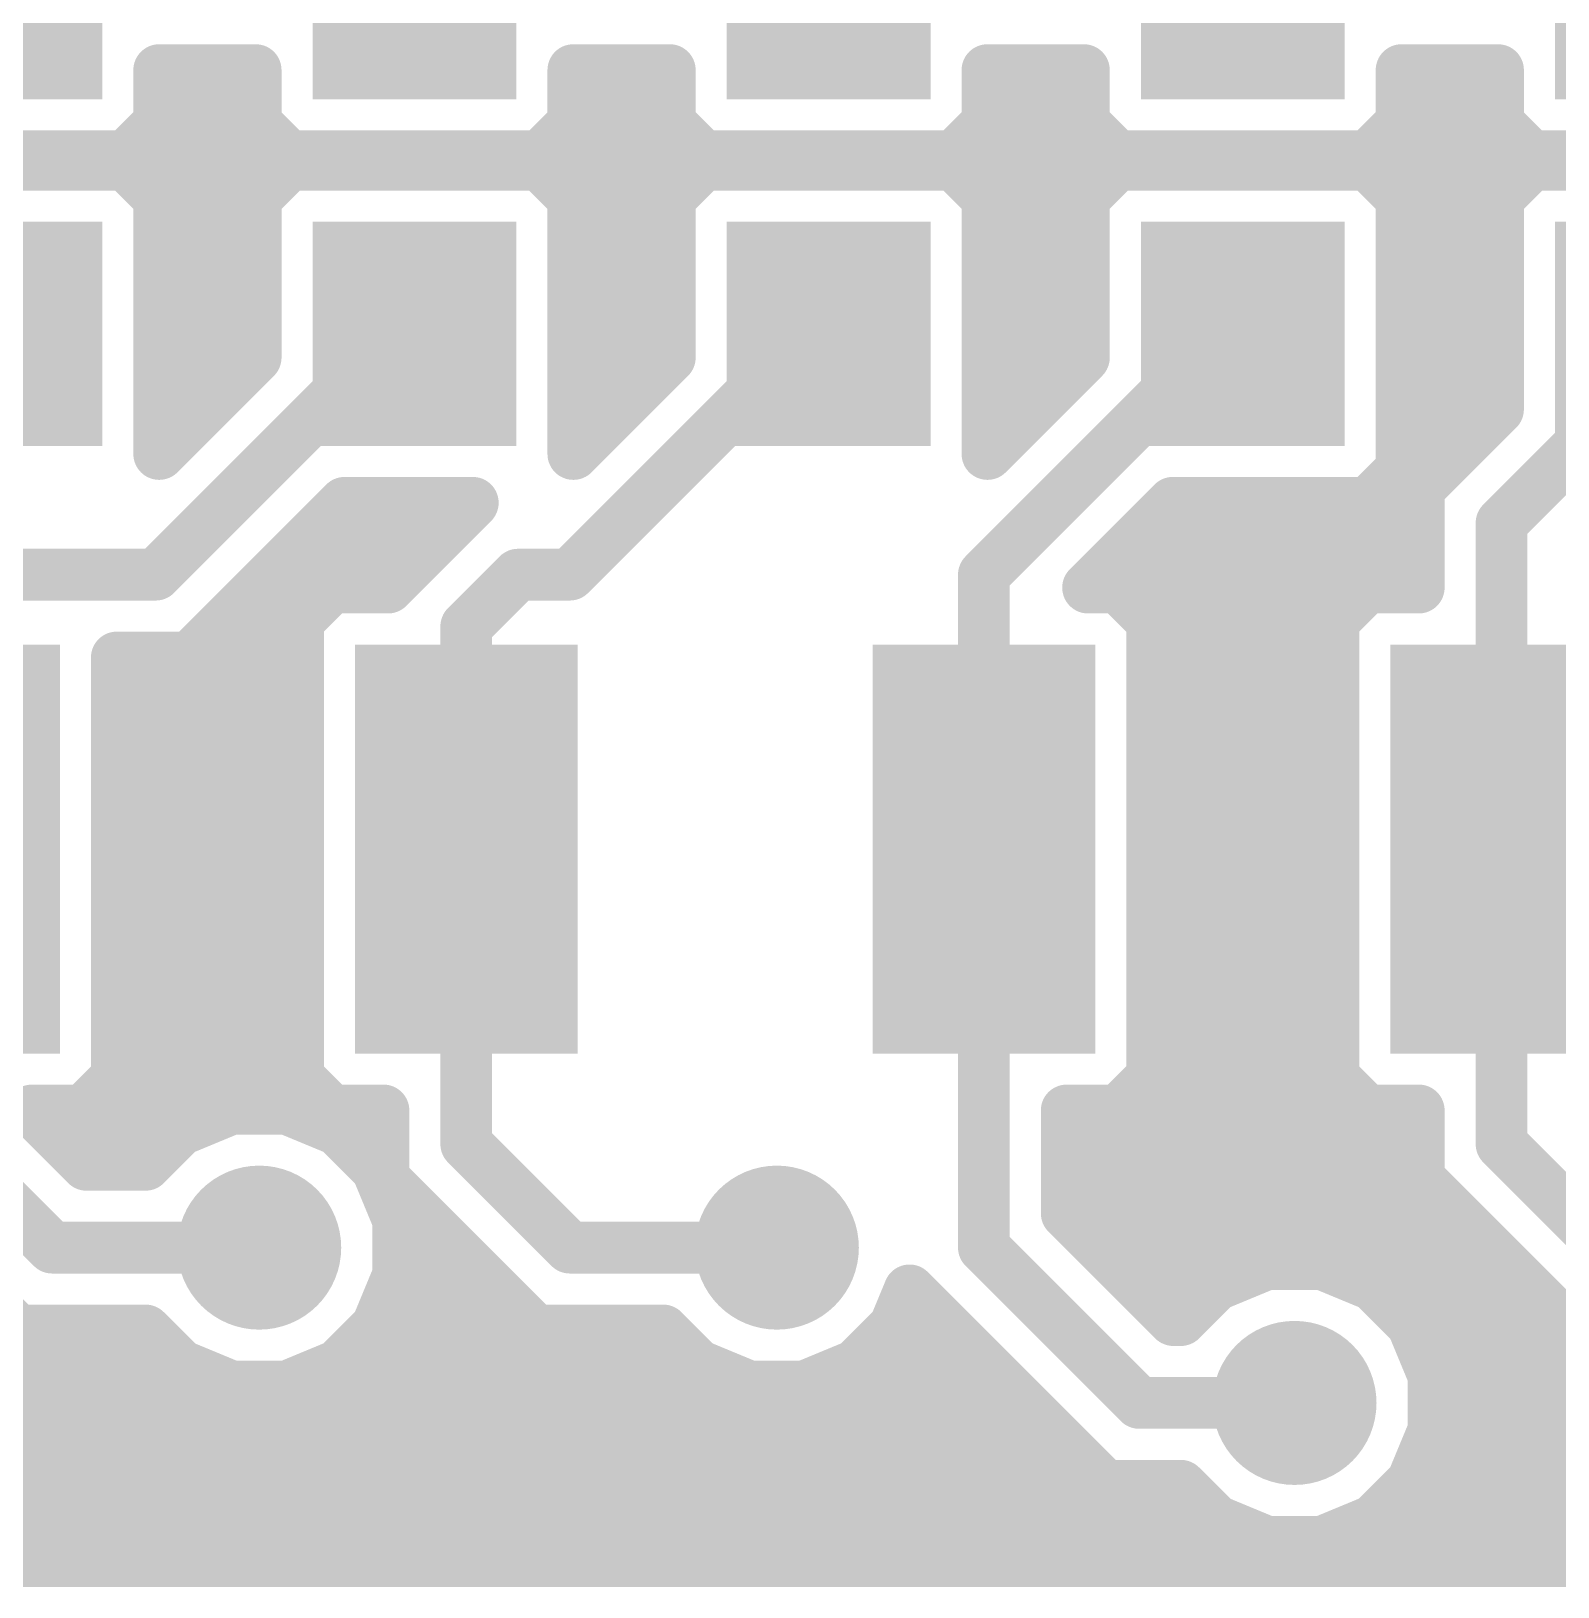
# Model space of a CAD drawing. Extents: x 0 to 38, y 0 to 44.4.
# Drawn here: x 18.18 to 25.68, y 7.73 to 15.37 of the extents above; entities that cross this region are included whole.
import ezdxf

# ---------------------------------------------------------------- set-up
doc = ezdxf.new("R2010")
doc.units = 0
doc.layers.add('1', color=22, linetype='CONTINUOUS')
doc.layers.add('18', color=82, linetype='CONTINUOUS')

# ---------------------------------------------------------------- blocks, each defined once
blk = doc.blocks.new('RECT')
blk.add_solid([(-0.5, -0.5), (0.5, -0.5), (-0.5, 0.5), (0.5, 0.5)])
blk = doc.blocks.new('ROUNDV')
at = {"const_width": 0.5}
blk.add_lwpolyline([(0, -0.25, 1), (0, 0.25, 1), (0, -0.25)], format="xyb", dxfattribs=at)

msp = doc.modelspace()

# ---------------------------------------------------------------- linework, layer by layer
at = {"layer": '1', "const_width": 0.254}
for points in [[(18.8134, 14.9163), (18.8134, 15.1756)], [(18.8134, 15.1756), (19.2866, 15.1756)], [(19.2866, 15.1756), (19.2866, 14.9163)], [(20.8454, 14.9163), (20.8454, 15.1756)], [(20.8454, 15.1756), (21.3186, 15.1756)], [(21.3186, 15.1756), (21.3186, 14.9163)], [(22.8774, 14.9163), (22.8774, 15.1756)], [(22.8774, 15.1756), (23.3506, 15.1756)], [(23.3506, 15.1756), (23.3506, 14.9163)], [(24.9094, 14.9163), (24.9094, 15.1756)], [(24.9094, 15.1756), (25.3826, 15.1756)], [(25.3826, 15.1756), (25.3826, 14.9163)], [(18.6497, 14.7526), (18.8134, 14.9163)], [(18.8134, 14.986), (19.2866, 14.986)], [(19.2866, 14.9163), (19.4503, 14.7526)], [(20.6817, 14.7526), (20.8454, 14.9163)], [(20.8454, 14.986), (21.3186, 14.986)], [(21.3186, 14.9163), (21.4823, 14.7526)], [(22.7137, 14.7526), (22.8774, 14.9163)], [(22.8774, 14.986), (23.3506, 14.986)], [(23.3506, 14.9163), (23.5143, 14.7526)], [(24.7457, 14.7526), (24.9094, 14.9163)], [(24.9094, 14.986), (25.3826, 14.986)], [(25.3826, 14.9163), (25.5463, 14.7526)], [(14.6977, 14.732), (33.6296, 14.732)], [(17.4183, 14.7526), (18.6497, 14.7526)], [(18.6497, 14.7114), (17.4183, 14.7114)], [(18.8134, 14.5477), (18.6497, 14.7114)], [(19.4503, 14.7114), (19.2866, 14.5477)], [(19.4503, 14.7526), (20.6817, 14.7526)], [(20.6817, 14.7114), (19.4503, 14.7114)], [(20.8454, 14.5477), (20.6817, 14.7114)], [(21.4823, 14.7114), (21.3186, 14.5477)], [(21.4823, 14.7526), (22.7137, 14.7526)], [(22.7137, 14.7114), (21.4823, 14.7114)], [(22.8774, 14.5477), (22.7137, 14.7114)], [(23.5143, 14.7114), (23.3506, 14.5477)], [(23.5143, 14.7526), (24.7457, 14.7526)], [(24.7457, 14.7114), (23.5143, 14.7114)], [(24.9094, 14.5477), (24.7457, 14.7114)], [(25.5463, 14.7114), (25.3826, 14.5477)], [(25.5463, 14.7526), (26.7777, 14.7526)], [(26.7777, 14.7114), (25.5463, 14.7114)], [(18.8134, 13.2921), (18.8134, 14.5477)], [(19.2866, 14.5477), (19.2866, 13.7653)], [(20.8454, 13.2921), (20.8454, 14.5477)], [(21.3186, 14.5477), (21.3186, 13.7653)], [(22.8774, 13.2921), (22.8774, 14.5477)], [(23.3506, 14.5477), (23.3506, 13.7653)], [(24.9094, 13.2163), (24.9094, 14.5477)], [(25.3826, 14.5477), (25.3826, 13.5113)], [(18.8134, 14.478), (19.2866, 14.478)], [(20.8454, 14.478), (21.3186, 14.478)], [(22.8774, 14.478), (23.3506, 14.478)], [(24.9094, 14.478), (25.3826, 14.478)], [(18.8134, 14.224), (19.2866, 14.224)], [(20.8454, 14.224), (21.3186, 14.224)], [(22.8774, 14.224), (23.3506, 14.224)], [(24.9094, 14.224), (25.3826, 14.224)], [(18.8134, 13.97), (19.2866, 13.97)], [(20.8454, 13.97), (21.3186, 13.97)], [(22.8774, 13.97), (23.3506, 13.97)], [(24.9094, 13.97), (25.3826, 13.97)], [(20.066, 13.882), (20.066, 13.6398)], [(22.01, 13.882), (20.828, 12.7)], [(22.098, 13.882), (22.01, 13.882)], [(24.042, 13.882), (22.86, 12.7)], [(24.13, 13.882), (24.042, 13.882)], [(19.2866, 13.7653), (18.8134, 13.2921)], [(18.8134, 13.716), (19.2373, 13.716)], [(21.3186, 13.7653), (20.8454, 13.2921)], [(20.8454, 13.716), (21.2693, 13.716)], [(23.3506, 13.7653), (22.8774, 13.2921)], [(22.8774, 13.716), (23.3013, 13.716)], [(24.9094, 13.716), (25.3826, 13.716)], [(26.162, 13.716), (25.4, 12.954)], [(19.7358, 13.6398), (18.796, 12.7)], [(20.066, 13.6398), (19.7358, 13.6398)], [(18.8134, 13.462), (18.9833, 13.462)], [(20.8454, 13.462), (21.0153, 13.462)], [(22.8774, 13.462), (23.0473, 13.462)], [(24.9094, 13.462), (25.3333, 13.462)], [(25.3826, 13.5113), (25.2317, 13.3604)], [(25.2317, 13.3604), (24.9936, 13.1223)], [(24.7457, 13.0526), (24.9094, 13.2163)], [(24.9011, 13.208), (25.0793, 13.208)], [(24.9936, 13.1223), (24.9936, 12.6365)], [(19.2024, 12.5317), (19.7233, 13.0526)], [(19.7233, 13.0526), (20.3519, 13.0526)], [(20.3519, 13.0526), (20.1517, 12.8524)], [(23.3712, 12.6365), (23.7873, 13.0526)], [(23.7873, 13.0526), (24.7457, 13.0526)], [(19.6247, 12.954), (20.2533, 12.954)], [(23.6887, 12.954), (24.9936, 12.954)], [(25.4, 12.954), (25.4, 11.3538)], [(20.1517, 12.8524), (19.9358, 12.6365)], [(18.796, 12.7), (18.034, 12.7)], [(19.3707, 12.7), (19.9993, 12.7)], [(20.574, 12.7), (20.32, 12.446)], [(20.828, 12.7), (20.574, 12.7)], [(22.86, 12.7), (22.86, 11.3538)], [(23.4347, 12.7), (24.9936, 12.7)], [(19.6582, 12.6365), (19.4945, 12.4728)], [(19.9358, 12.6365), (19.6582, 12.6365)], [(23.5218, 12.6365), (23.3712, 12.6365)], [(23.6855, 12.4728), (23.5218, 12.6365)], [(24.7382, 12.6365), (24.5745, 12.4728)], [(24.9936, 12.6365), (24.7382, 12.6365)], [(18.9643, 12.2936), (19.2024, 12.5317)], [(19.4945, 12.4728), (19.4945, 10.2348)], [(23.6855, 10.2348), (23.6855, 12.4728)], [(24.5745, 12.4728), (24.5745, 10.2348)], [(19.1167, 12.446), (19.4945, 12.446)], [(20.32, 12.446), (20.32, 11.3538)], [(23.6855, 12.446), (24.5745, 12.446)], [(18.6055, 10.2348), (18.6055, 12.2936)], [(18.6055, 12.2936), (18.9643, 12.2936)], [(18.6055, 12.192), (19.4945, 12.192)], [(23.6855, 12.192), (24.5745, 12.192)], [(18.6055, 11.938), (19.4945, 11.938)], [(23.6855, 11.938), (24.5745, 11.938)], [(18.6055, 11.684), (19.4945, 11.684)], [(23.6855, 11.684), (24.5745, 11.684)], [(18.6055, 11.43), (19.4945, 11.43)], [(20.32, 11.43), (20.32, 11.3538)], [(23.6855, 11.43), (24.5745, 11.43)], [(20.32, 9.906), (20.32, 11.3538)], [(22.86, 9.398), (22.86, 11.3538)], [(25.4, 9.906), (25.4, 11.3538)], [(18.6055, 11.176), (19.4945, 11.176)], [(23.6855, 11.176), (24.5745, 11.176)], [(18.6055, 10.922), (19.4945, 10.922)], [(23.6855, 10.922), (24.5745, 10.922)], [(18.6055, 10.668), (19.4945, 10.668)], [(23.6855, 10.668), (24.5745, 10.668)], [(18.6055, 10.414), (19.4945, 10.414)], [(23.6855, 10.414), (24.5745, 10.414)], [(18.4418, 10.0711), (18.6055, 10.2348)], [(19.4945, 10.2348), (19.6582, 10.0711)], [(23.5218, 10.0711), (23.6855, 10.2348)], [(24.5745, 10.2348), (24.7382, 10.0711)], [(18.5307, 10.16), (19.5693, 10.16)], [(23.6107, 10.16), (24.6493, 10.16)], [(18.4563, 9.8044), (18.1896, 10.0711)], [(18.1896, 10.0711), (18.4418, 10.0711)], [(19.1684, 10.0798), (18.9178, 9.976)], [(19.4396, 10.0798), (19.1684, 10.0798)], [(19.6902, 9.976), (19.4396, 10.0798)], [(19.6582, 10.0711), (19.9136, 10.0711)], [(19.9136, 10.0711), (19.9136, 9.7377)], [(23.2664, 9.5663), (23.2664, 10.0711)], [(23.2664, 10.0711), (23.5218, 10.0711)], [(24.7382, 10.0711), (24.9936, 10.0711)], [(24.9936, 10.0711), (24.9936, 9.7377)], [(18.9178, 9.976), (18.7462, 9.8044)], [(19.882, 9.7842), (19.6902, 9.976)], [(18.288, 9.398), (17.78, 9.906)], [(18.3547, 9.906), (18.8478, 9.906)], [(19.7602, 9.906), (19.9136, 9.906)], [(20.828, 9.398), (20.32, 9.906)], [(23.2664, 9.906), (24.9936, 9.906)], [(25.908, 9.398), (25.4, 9.906)], [(18.7462, 9.8044), (18.4563, 9.8044)], [(19.9858, 9.5336), (19.882, 9.7842)], [(19.9136, 9.7377), (20.1517, 9.4996)], [(24.9936, 9.7377), (25.2317, 9.4996)], [(19.9368, 9.652), (19.9993, 9.652)], [(23.2664, 9.652), (25.0793, 9.652)], [(17.6117, 9.4996), (18.1197, 8.9916)], [(19.9858, 9.2624), (19.9858, 9.5336)], [(20.1517, 9.4996), (20.6597, 8.9916)], [(23.7903, 9.0424), (23.2664, 9.5663)], [(25.2317, 9.4996), (25.7397, 8.9916)], [(19.304, 9.398), (18.288, 9.398)], [(19.9858, 9.398), (20.2533, 9.398)], [(21.844, 9.398), (20.828, 9.398)], [(23.622, 8.636), (22.86, 9.398)], [(23.4347, 9.398), (25.3333, 9.398)], [(19.882, 9.0118), (19.9858, 9.2624)], [(24.2484, 9.3178), (23.9978, 9.214)], [(24.5196, 9.3178), (24.2484, 9.3178)], [(24.7702, 9.214), (24.5196, 9.3178)], [(22.422, 9.0118), (22.4951, 9.1882)], [(22.4951, 9.1882), (22.6917, 8.9916)], [(23.9978, 9.214), (23.8262, 9.0424)], [(24.962, 9.0222), (24.7702, 9.214)], [(19.9368, 9.144), (20.5073, 9.144)], [(22.4768, 9.144), (22.5393, 9.144)], [(23.6887, 9.144), (23.9278, 9.144)], [(24.8402, 9.144), (25.5873, 9.144)], [(23.8262, 9.0424), (23.7903, 9.0424)], [(18.1197, 8.9916), (18.7462, 8.9916)], [(18.7462, 8.9916), (18.9178, 8.82)], [(19.6902, 8.82), (19.882, 9.0118)], [(20.6597, 8.9916), (21.2862, 8.9916)], [(21.2862, 8.9916), (21.4578, 8.82)], [(22.2302, 8.82), (22.422, 9.0118)], [(22.6917, 8.9916), (23.4537, 8.2296)], [(25.0658, 8.7716), (24.962, 9.0222)], [(25.7397, 8.9916), (26.3662, 8.9916)], [(17.2202, 8.89), (18.8478, 8.89)], [(19.7602, 8.89), (21.3878, 8.89)], [(22.3002, 8.89), (22.7933, 8.89)], [(25.0168, 8.89), (26.4678, 8.89)], [(18.9178, 8.82), (19.1684, 8.7162)], [(19.4396, 8.7162), (19.6902, 8.82)], [(21.4578, 8.82), (21.7084, 8.7162)], [(21.9796, 8.7162), (22.2302, 8.82)], [(25.0658, 8.5004), (25.0658, 8.7716)], [(19.1684, 8.7162), (19.4396, 8.7162)], [(21.7084, 8.7162), (21.9796, 8.7162)], [(8.1947, 8.636), (23.0473, 8.636)], [(24.384, 8.636), (23.622, 8.636)], [(25.0658, 8.636), (32.4453, 8.636)], [(24.962, 8.2498), (25.0658, 8.5004)], [(8.3282, 8.382), (23.3013, 8.382)], [(25.0168, 8.382), (32.1913, 8.382)], [(23.4537, 8.2296), (23.8262, 8.2296)], [(23.8262, 8.2296), (23.9978, 8.058)], [(24.7702, 8.058), (24.962, 8.2498)], [(10.4231, 8.128), (23.9278, 8.128)], [(24.8402, 8.128), (31.9373, 8.128)], [(23.9978, 8.058), (24.2484, 7.9542)], [(24.5196, 7.9542), (24.7702, 8.058)], [(24.2484, 7.9542), (24.5196, 7.9542)], [(10.4314, 7.874), (31.6833, 7.874)], [(31.6697, 7.8604), (10.4314, 7.8604)]]:
    msp.add_lwpolyline(points, dxfattribs=at)
at = {"layer": '1', "const_width": 0.127}
for points in [[(18.8769, 15.1756, 1), (18.7499, 15.1756)], [(18.8134, 15.2391, 1), (18.8134, 15.1121)], [(19.3501, 15.1756, 1), (19.2231, 15.1756)], [(19.2866, 15.1121, 1), (19.2866, 15.2391)], [(20.9089, 15.1756, 1), (20.7819, 15.1756)], [(20.8454, 15.2391, 1), (20.8454, 15.1121)], [(21.3821, 15.1756, 1), (21.2551, 15.1756)], [(21.3186, 15.1121, 1), (21.3186, 15.2391)], [(22.9409, 15.1756, 1), (22.8139, 15.1756)], [(22.8774, 15.2391, 1), (22.8774, 15.1121)], [(23.4141, 15.1756, 1), (23.2871, 15.1756)], [(23.3506, 15.1121, 1), (23.3506, 15.2391)], [(24.9729, 15.1756, 1), (24.8459, 15.1756)], [(24.9094, 15.2391, 1), (24.9094, 15.1121)], [(25.4461, 15.1756, 1), (25.3191, 15.1756)], [(25.3826, 15.1121, 1), (25.3826, 15.2391)], [(18.8134, 15.0495, 1), (18.8134, 14.9225)], [(18.8583, 14.8714, 1), (18.7685, 14.9612)], [(19.3315, 14.9612, 1), (19.2417, 14.8714)], [(19.2866, 14.9225, 1), (19.2866, 15.0495)], [(20.8454, 15.0495, 1), (20.8454, 14.9225)], [(20.8903, 14.8714, 1), (20.8005, 14.9612)], [(21.3635, 14.9612, 1), (21.2737, 14.8714)], [(21.3186, 14.9225, 1), (21.3186, 15.0495)], [(22.8774, 15.0495, 1), (22.8774, 14.9225)], [(22.9223, 14.8714, 1), (22.8325, 14.9612)], [(23.3955, 14.9612, 1), (23.3057, 14.8714)], [(23.3506, 14.9225, 1), (23.3506, 15.0495)], [(24.9094, 15.0495, 1), (24.9094, 14.9225)], [(24.9543, 14.8714, 1), (24.8645, 14.9612)], [(25.4275, 14.9612, 1), (25.3377, 14.8714)], [(25.3826, 14.9225, 1), (25.3826, 15.0495)], [(18.7499, 14.9163, 1), (18.8769, 14.9163)], [(19.2231, 14.9163, 1), (19.3501, 14.9163)], [(20.7819, 14.9163, 1), (20.9089, 14.9163)], [(21.2551, 14.9163, 1), (21.3821, 14.9163)], [(22.8139, 14.9163, 1), (22.9409, 14.9163)], [(23.2871, 14.9163, 1), (23.4141, 14.9163)], [(24.8459, 14.9163, 1), (24.9729, 14.9163)], [(25.3191, 14.9163, 1), (25.4461, 14.9163)], [(18.6048, 14.7975, 1), (18.6946, 14.7077)], [(18.6946, 14.7563, 1), (18.6048, 14.6665)], [(18.6497, 14.6891, 1), (18.6497, 14.8161)], [(18.6497, 14.6479, 1), (18.6497, 14.7749)], [(19.4503, 14.8161, 1), (19.4503, 14.6891)], [(19.4503, 14.7749, 1), (19.4503, 14.6479)], [(19.4054, 14.7077, 1), (19.4952, 14.7975)], [(19.4952, 14.6665, 1), (19.4054, 14.7563)], [(20.6368, 14.7975, 1), (20.7266, 14.7077)], [(20.7266, 14.7563, 1), (20.6368, 14.6665)], [(20.6817, 14.6891, 1), (20.6817, 14.8161)], [(20.6817, 14.6479, 1), (20.6817, 14.7749)], [(21.4823, 14.8161, 1), (21.4823, 14.6891)], [(21.4823, 14.7749, 1), (21.4823, 14.6479)], [(21.4374, 14.7077, 1), (21.5272, 14.7975)], [(21.5272, 14.6665, 1), (21.4374, 14.7563)], [(22.6688, 14.7975, 1), (22.7586, 14.7077)], [(22.7586, 14.7563, 1), (22.6688, 14.6665)], [(22.7137, 14.6891, 1), (22.7137, 14.8161)], [(22.7137, 14.6479, 1), (22.7137, 14.7749)], [(23.5143, 14.8161, 1), (23.5143, 14.6891)], [(23.5143, 14.7749, 1), (23.5143, 14.6479)], [(23.4694, 14.7077, 1), (23.5592, 14.7975)], [(23.5592, 14.6665, 1), (23.4694, 14.7563)], [(24.7008, 14.7975, 1), (24.7906, 14.7077)], [(24.7906, 14.7563, 1), (24.7008, 14.6665)], [(24.7457, 14.6891, 1), (24.7457, 14.8161)], [(24.7457, 14.6479, 1), (24.7457, 14.7749)], [(25.5463, 14.8161, 1), (25.5463, 14.6891)], [(25.5463, 14.7749, 1), (25.5463, 14.6479)], [(25.5014, 14.7077, 1), (25.5912, 14.7975)], [(25.5912, 14.6665, 1), (25.5014, 14.7563)], [(18.8769, 14.5477, 1), (18.7499, 14.5477)], [(19.3501, 14.5477, 1), (19.2231, 14.5477)], [(20.9089, 14.5477, 1), (20.7819, 14.5477)], [(21.3821, 14.5477, 1), (21.2551, 14.5477)], [(22.9409, 14.5477, 1), (22.8139, 14.5477)], [(23.4141, 14.5477, 1), (23.2871, 14.5477)], [(24.9729, 14.5477, 1), (24.8459, 14.5477)], [(25.4461, 14.5477, 1), (25.3191, 14.5477)], [(18.8134, 14.5415, 1), (18.8134, 14.4145)], [(18.7685, 14.5028, 1), (18.8583, 14.5926)], [(19.2417, 14.5926, 1), (19.3315, 14.5028)], [(19.2866, 14.4145, 1), (19.2866, 14.5415)], [(20.8454, 14.5415, 1), (20.8454, 14.4145)], [(20.8005, 14.5028, 1), (20.8903, 14.5926)], [(21.2737, 14.5926, 1), (21.3635, 14.5028)], [(21.3186, 14.4145, 1), (21.3186, 14.5415)], [(22.8774, 14.5415, 1), (22.8774, 14.4145)], [(22.8325, 14.5028, 1), (22.9223, 14.5926)], [(23.3057, 14.5926, 1), (23.3955, 14.5028)], [(23.3506, 14.4145, 1), (23.3506, 14.5415)], [(24.9094, 14.5415, 1), (24.9094, 14.4145)], [(24.8645, 14.5028, 1), (24.9543, 14.5926)], [(25.3377, 14.5926, 1), (25.4275, 14.5028)], [(25.3826, 14.4145, 1), (25.3826, 14.5415)], [(18.8134, 14.2875, 1), (18.8134, 14.1605)], [(19.2866, 14.1605, 1), (19.2866, 14.2875)], [(20.8454, 14.2875, 1), (20.8454, 14.1605)], [(21.3186, 14.1605, 1), (21.3186, 14.2875)], [(22.8774, 14.2875, 1), (22.8774, 14.1605)], [(23.3506, 14.1605, 1), (23.3506, 14.2875)], [(24.9094, 14.2875, 1), (24.9094, 14.1605)], [(25.3826, 14.1605, 1), (25.3826, 14.2875)], [(18.8134, 14.0335, 1), (18.8134, 13.9065)], [(19.2866, 13.9065, 1), (19.2866, 14.0335)], [(20.8454, 14.0335, 1), (20.8454, 13.9065)], [(21.3186, 13.9065, 1), (21.3186, 14.0335)], [(22.8774, 14.0335, 1), (22.8774, 13.9065)], [(23.3506, 13.9065, 1), (23.3506, 14.0335)], [(24.9094, 14.0335, 1), (24.9094, 13.9065)], [(25.3826, 13.9065, 1), (25.3826, 14.0335)], [(20.1295, 13.882, 1), (20.0025, 13.882)], [(22.01, 13.9455, 1), (22.01, 13.8185)], [(22.0549, 13.8371, 1), (21.9651, 13.9269)], [(22.098, 13.8185, 1), (22.098, 13.9455)], [(24.042, 13.9455, 1), (24.042, 13.8185)], [(24.0869, 13.8371, 1), (23.9971, 13.9269)], [(24.13, 13.8185, 1), (24.13, 13.9455)], [(18.8134, 13.7795, 1), (18.8134, 13.6525)], [(19.2231, 13.7653, 1), (19.3501, 13.7653)], [(19.2373, 13.6525, 1), (19.2373, 13.7795)], [(19.3315, 13.7204, 1), (19.2417, 13.8102)], [(20.8454, 13.7795, 1), (20.8454, 13.6525)], [(21.2551, 13.7653, 1), (21.3821, 13.7653)], [(21.2693, 13.6525, 1), (21.2693, 13.7795)], [(21.3635, 13.7204, 1), (21.2737, 13.8102)], [(22.8774, 13.7795, 1), (22.8774, 13.6525)], [(23.2871, 13.7653, 1), (23.4141, 13.7653)], [(23.3013, 13.6525, 1), (23.3013, 13.7795)], [(23.3955, 13.7204, 1), (23.3057, 13.8102)], [(24.9094, 13.7795, 1), (24.9094, 13.6525)], [(25.3826, 13.6525, 1), (25.3826, 13.7795)], [(19.7358, 13.7033, 1), (19.7358, 13.5763)], [(19.7807, 13.5949, 1), (19.6909, 13.6847)], [(20.066, 13.5763, 1), (20.066, 13.7033)], [(20.0025, 13.6398, 1), (20.1295, 13.6398)], [(18.8134, 13.5255, 1), (18.8134, 13.3985)], [(18.9833, 13.3985, 1), (18.9833, 13.5255)], [(20.8454, 13.5255, 1), (20.8454, 13.3985)], [(21.0153, 13.3985, 1), (21.0153, 13.5255)], [(22.8774, 13.5255, 1), (22.8774, 13.3985)], [(23.0473, 13.3985, 1), (23.0473, 13.5255)], [(24.9094, 13.5255, 1), (24.9094, 13.3985)], [(25.3333, 13.3985, 1), (25.3333, 13.5255)], [(25.4275, 13.4664, 1), (25.3377, 13.5562)], [(25.3191, 13.5113, 1), (25.4461, 13.5113)], [(25.1868, 13.4053, 1), (25.2766, 13.3155)], [(25.2766, 13.3155, 1), (25.1868, 13.4053)], [(18.7685, 13.337, 1), (18.8583, 13.2472)], [(20.8005, 13.337, 1), (20.8903, 13.2472)], [(22.8325, 13.337, 1), (22.9223, 13.2472)], [(18.7499, 13.2921, 1), (18.8769, 13.2921)], [(20.7819, 13.2921, 1), (20.9089, 13.2921)], [(22.8139, 13.2921, 1), (22.9409, 13.2921)], [(24.9011, 13.2715, 1), (24.9011, 13.1445)], [(24.9543, 13.1714, 1), (24.8645, 13.2612)], [(25.0793, 13.1445, 1), (25.0793, 13.2715)], [(24.8459, 13.2163, 1), (24.9729, 13.2163)], [(25.0571, 13.1223, 1), (24.9301, 13.1223)], [(24.9487, 13.1672, 1), (25.0385, 13.0774)], [(19.7233, 13.1161, 1), (19.7233, 12.9891)], [(19.7682, 13.0077, 1), (19.6784, 13.0975)], [(20.3968, 13.0077, 1), (20.307, 13.0975)], [(20.3519, 12.9891, 1), (20.3519, 13.1161)], [(23.7873, 13.1161, 1), (23.7873, 12.9891)], [(23.8322, 13.0077, 1), (23.7424, 13.0975)], [(24.7008, 13.0975, 1), (24.7906, 13.0077)], [(24.7457, 12.9891, 1), (24.7457, 13.1161)], [(19.6247, 13.0175, 1), (19.6247, 12.8905)], [(20.2533, 12.8905, 1), (20.2533, 13.0175)], [(23.6887, 13.0175, 1), (23.6887, 12.8905)], [(24.9936, 12.8905, 1), (24.9936, 13.0175)], [(25.4635, 12.954, 1), (25.3365, 12.954)], [(25.3551, 12.9989, 1), (25.4449, 12.9091)], [(20.1966, 12.8075, 1), (20.1068, 12.8973)], [(20.1068, 12.8973, 1), (20.1966, 12.8075)], [(18.796, 12.6365, 1), (18.796, 12.7635)], [(19.3707, 12.7635, 1), (19.3707, 12.6365)], [(19.9993, 12.6365, 1), (19.9993, 12.7635)], [(20.574, 12.7635, 1), (20.574, 12.6365)], [(20.6189, 12.6551, 1), (20.5291, 12.7449)], [(20.828, 12.6365, 1), (20.828, 12.7635)], [(22.9235, 12.7, 1), (22.7965, 12.7)], [(23.4347, 12.7635, 1), (23.4347, 12.6365)], [(24.9936, 12.6365, 1), (24.9936, 12.7635)], [(18.7511, 12.7449, 1), (18.8409, 12.6551)], [(19.6582, 12.7, 1), (19.6582, 12.573)], [(19.7031, 12.5916, 1), (19.6133, 12.6814)], [(19.9358, 12.573, 1), (19.9358, 12.7)], [(20.7831, 12.7449, 1), (20.8729, 12.6551)], [(22.8151, 12.7449, 1), (22.9049, 12.6551)], [(23.3712, 12.7, 1), (23.3712, 12.573)], [(23.5667, 12.6814, 1), (23.4769, 12.5916)], [(23.5218, 12.573, 1), (23.5218, 12.7)], [(24.7382, 12.7, 1), (24.7382, 12.573)], [(24.7831, 12.5916, 1), (24.6933, 12.6814)], [(24.9936, 12.573, 1), (24.9936, 12.7)], [(19.8909, 12.6814, 1), (19.9807, 12.5916)], [(23.3263, 12.6814, 1), (23.4161, 12.5916)], [(24.9301, 12.6365, 1), (25.0571, 12.6365)], [(19.1575, 12.5766, 1), (19.2473, 12.4868)], [(19.2473, 12.4868, 1), (19.1575, 12.5766)], [(19.558, 12.4728, 1), (19.431, 12.4728)], [(23.749, 12.4728, 1), (23.622, 12.4728)], [(24.638, 12.4728, 1), (24.511, 12.4728)], [(19.1167, 12.5095, 1), (19.1167, 12.3825)], [(19.4496, 12.5177, 1), (19.5394, 12.4279)], [(19.4945, 12.3825, 1), (19.4945, 12.5095)], [(20.3835, 12.446, 1), (20.2565, 12.446)], [(20.2751, 12.4909, 1), (20.3649, 12.4011)], [(23.6855, 12.5095, 1), (23.6855, 12.3825)], [(23.6406, 12.4279, 1), (23.7304, 12.5177)], [(24.5296, 12.5177, 1), (24.6194, 12.4279)], [(24.5745, 12.3825, 1), (24.5745, 12.5095)], [(18.669, 12.2936, 1), (18.542, 12.2936)], [(18.6055, 12.3571, 1), (18.6055, 12.2301)], [(18.9194, 12.3385, 1), (19.0092, 12.2487)], [(18.9643, 12.2301, 1), (18.9643, 12.3571)], [(18.6055, 12.2555, 1), (18.6055, 12.1285)], [(19.4945, 12.1285, 1), (19.4945, 12.2555)], [(23.6855, 12.2555, 1), (23.6855, 12.1285)], [(24.5745, 12.1285, 1), (24.5745, 12.2555)], [(18.6055, 12.0015, 1), (18.6055, 11.8745)], [(19.4945, 11.8745, 1), (19.4945, 12.0015)], [(23.6855, 12.0015, 1), (23.6855, 11.8745)], [(24.5745, 11.8745, 1), (24.5745, 12.0015)], [(18.6055, 11.7475, 1), (18.6055, 11.6205)], [(19.4945, 11.6205, 1), (19.4945, 11.7475)], [(23.6855, 11.7475, 1), (23.6855, 11.6205)], [(24.5745, 11.6205, 1), (24.5745, 11.7475)], [(18.6055, 11.4935, 1), (18.6055, 11.3665)], [(19.4945, 11.3665, 1), (19.4945, 11.4935)], [(20.3835, 11.43, 1), (20.2565, 11.43)], [(23.6855, 11.4935, 1), (23.6855, 11.3665)], [(24.5745, 11.3665, 1), (24.5745, 11.4935)], [(20.3835, 11.3538, 1), (20.2565, 11.3538)], [(22.9235, 11.3538, 1), (22.7965, 11.3538)], [(25.4635, 11.3538, 1), (25.3365, 11.3538)], [(20.2565, 11.3538, 1), (20.3835, 11.3538)], [(20.2565, 11.3538, 1), (20.3835, 11.3538)], [(22.7965, 11.3538, 1), (22.9235, 11.3538)], [(25.3365, 11.3538, 1), (25.4635, 11.3538)], [(18.6055, 11.2395, 1), (18.6055, 11.1125)], [(19.4945, 11.1125, 1), (19.4945, 11.2395)], [(23.6855, 11.2395, 1), (23.6855, 11.1125)], [(24.5745, 11.1125, 1), (24.5745, 11.2395)], [(18.6055, 10.9855, 1), (18.6055, 10.8585)], [(19.4945, 10.8585, 1), (19.4945, 10.9855)], [(23.6855, 10.9855, 1), (23.6855, 10.8585)], [(24.5745, 10.8585, 1), (24.5745, 10.9855)], [(18.6055, 10.7315, 1), (18.6055, 10.6045)], [(19.4945, 10.6045, 1), (19.4945, 10.7315)], [(23.6855, 10.7315, 1), (23.6855, 10.6045)], [(24.5745, 10.6045, 1), (24.5745, 10.7315)], [(18.6055, 10.4775, 1), (18.6055, 10.3505)], [(19.4945, 10.3505, 1), (19.4945, 10.4775)], [(23.6855, 10.4775, 1), (23.6855, 10.3505)], [(24.5745, 10.3505, 1), (24.5745, 10.4775)], [(18.6504, 10.1899, 1), (18.5606, 10.2797)], [(19.5394, 10.2797, 1), (19.4496, 10.1899)], [(23.7304, 10.1899, 1), (23.6406, 10.2797)], [(24.6194, 10.2797, 1), (24.5296, 10.1899)], [(18.5307, 10.2235, 1), (18.5307, 10.0965)], [(18.542, 10.2348, 1), (18.669, 10.2348)], [(19.431, 10.2348, 1), (19.558, 10.2348)], [(19.5693, 10.0965, 1), (19.5693, 10.2235)], [(23.6107, 10.2235, 1), (23.6107, 10.0965)], [(23.622, 10.2348, 1), (23.749, 10.2348)], [(24.511, 10.2348, 1), (24.638, 10.2348)], [(24.6493, 10.0965, 1), (24.6493, 10.2235)], [(18.2345, 10.116, 1), (18.1447, 10.0262)], [(18.1896, 10.1346, 1), (18.1896, 10.0076)], [(18.3969, 10.116, 1), (18.4867, 10.0262)], [(18.4418, 10.0076, 1), (18.4418, 10.1346)], [(19.1684, 10.1433, 1), (19.1684, 10.0163)], [(19.1927, 10.0211, 1), (19.1441, 10.1385)], [(19.4639, 10.1385, 1), (19.4153, 10.0211)], [(19.4396, 10.0163, 1), (19.4396, 10.1433)], [(19.6582, 10.1346, 1), (19.6582, 10.0076)], [(19.6133, 10.0262, 1), (19.7031, 10.116)], [(19.9771, 10.0711, 1), (19.8501, 10.0711)], [(19.9136, 10.0076, 1), (19.9136, 10.1346)], [(23.3299, 10.0711, 1), (23.2029, 10.0711)], [(23.2664, 10.1346, 1), (23.2664, 10.0076)], [(23.4769, 10.116, 1), (23.5667, 10.0262)], [(23.5218, 10.0076, 1), (23.5218, 10.1346)], [(24.7382, 10.1346, 1), (24.7382, 10.0076)], [(24.6933, 10.0262, 1), (24.7831, 10.116)], [(25.0571, 10.0711, 1), (24.9301, 10.0711)], [(24.9936, 10.0076, 1), (24.9936, 10.1346)], [(18.8935, 10.0347, 1), (18.9421, 9.9173)], [(18.9627, 9.9311, 1), (18.8729, 10.0209)], [(19.7351, 10.0209, 1), (19.6453, 9.9311)], [(19.6659, 9.9173, 1), (19.7145, 10.0347)], [(18.3547, 9.9695, 1), (18.3547, 9.8425)], [(18.8478, 9.8425, 1), (18.8478, 9.9695)], [(19.7602, 9.9695, 1), (19.7602, 9.8425)], [(19.9136, 9.8425, 1), (19.9136, 9.9695)], [(20.3649, 9.9509, 1), (20.2751, 9.8611)], [(23.2664, 9.9695, 1), (23.2664, 9.8425)], [(24.9936, 9.8425, 1), (24.9936, 9.9695)], [(25.4449, 9.9509, 1), (25.3551, 9.8611)], [(18.4563, 9.8679, 1), (18.4563, 9.7409)], [(18.7462, 9.7409, 1), (18.7462, 9.8679)], [(20.2565, 9.906, 1), (20.3835, 9.906)], [(25.3365, 9.906, 1), (25.4635, 9.906)], [(18.4114, 9.7595, 1), (18.5012, 9.8493)], [(18.7013, 9.8493, 1), (18.7911, 9.7595)], [(19.9407, 9.8085, 1), (19.8233, 9.7599)], [(19.8371, 9.7393, 1), (19.9269, 9.8291)], [(19.9585, 9.7826, 1), (19.8687, 9.6928)], [(25.0385, 9.7826, 1), (24.9487, 9.6928)], [(19.8501, 9.7377, 1), (19.9771, 9.7377)], [(19.9368, 9.7155, 1), (19.9368, 9.5885)], [(19.9993, 9.5885, 1), (19.9993, 9.7155)], [(23.2664, 9.7155, 1), (23.2664, 9.5885)], [(24.9301, 9.7377, 1), (25.0571, 9.7377)], [(25.0793, 9.5885, 1), (25.0793, 9.7155)], [(20.0493, 9.5336, 1), (19.9223, 9.5336)], [(19.9271, 9.5093, 1), (20.0445, 9.5579)], [(20.1966, 9.5445, 1), (20.1068, 9.4547)], [(23.3113, 9.6112, 1), (23.2215, 9.5214)], [(23.2029, 9.5663, 1), (23.3299, 9.5663)], [(25.2766, 9.5445, 1), (25.1868, 9.4547)], [(20.1068, 9.4547, 1), (20.1966, 9.5445)], [(25.1868, 9.4547, 1), (25.2766, 9.5445)], [(18.288, 9.4615, 1), (18.288, 9.3345)], [(18.2431, 9.3531, 1), (18.3329, 9.4429)], [(19.304, 9.3345, 1), (19.304, 9.4615)], [(19.9858, 9.4615, 1), (19.9858, 9.3345)], [(20.2533, 9.3345, 1), (20.2533, 9.4615)], [(20.828, 9.4615, 1), (20.828, 9.3345)], [(20.7831, 9.3531, 1), (20.8729, 9.4429)], [(21.844, 9.3345, 1), (21.844, 9.4615)], [(22.9049, 9.4429, 1), (22.8151, 9.3531)], [(23.4347, 9.4615, 1), (23.4347, 9.3345)], [(25.3333, 9.3345, 1), (25.3333, 9.4615)], [(20.0445, 9.2381, 1), (19.9271, 9.2867)], [(22.7965, 9.398, 1), (22.9235, 9.398)], [(24.2484, 9.3813, 1), (24.2484, 9.2543)], [(24.2727, 9.2591, 1), (24.2241, 9.3765)], [(24.5439, 9.3765, 1), (24.4953, 9.2591)], [(24.5196, 9.2543, 1), (24.5196, 9.3813)], [(19.9223, 9.2624, 1), (20.0493, 9.2624)], [(22.54, 9.2331, 1), (22.4502, 9.1433)], [(22.5537, 9.1639, 1), (22.4364, 9.2125)], [(23.9735, 9.2727, 1), (24.0221, 9.1553)], [(24.0427, 9.1691, 1), (23.9529, 9.2589)], [(24.8151, 9.2589, 1), (24.7253, 9.1691)], [(24.7459, 9.1553, 1), (24.7945, 9.2727)], [(19.9368, 9.2075, 1), (19.9368, 9.0805)], [(20.5073, 9.0805, 1), (20.5073, 9.2075)], [(22.4768, 9.2075, 1), (22.4768, 9.0805)], [(22.5393, 9.0805, 1), (22.5393, 9.2075)], [(23.6887, 9.2075, 1), (23.6887, 9.0805)], [(23.9278, 9.0805, 1), (23.9278, 9.2075)], [(24.8402, 9.2075, 1), (24.8402, 9.0805)], [(25.5873, 9.0805, 1), (25.5873, 9.2075)], [(23.7903, 9.1059, 1), (23.7903, 8.9789)], [(23.8262, 8.9789, 1), (23.8262, 9.1059)], [(18.0748, 8.9467, 1), (18.1646, 9.0365)], [(18.7911, 9.0365, 1), (18.7013, 8.9467)], [(18.7462, 8.9281, 1), (18.7462, 9.0551)], [(19.8233, 9.0361, 1), (19.9407, 8.9875)], [(19.9269, 8.9669, 1), (19.8371, 9.0567)], [(20.6597, 9.0551, 1), (20.6597, 8.9281)], [(20.6148, 8.9467, 1), (20.7046, 9.0365)], [(21.3311, 9.0365, 1), (21.2413, 8.9467)], [(21.2862, 8.9281, 1), (21.2862, 9.0551)], [(22.3633, 9.0361, 1), (22.4807, 8.9875)], [(22.4669, 8.9669, 1), (22.3771, 9.0567)], [(22.7366, 9.0365, 1), (22.6468, 8.9467)], [(22.6468, 8.9467, 1), (22.7366, 9.0365)], [(23.7454, 8.9975, 1), (23.8352, 9.0873)], [(23.7813, 9.0873, 1), (23.8711, 8.9975)], [(25.0207, 9.0465, 1), (24.9033, 8.9979)], [(24.9171, 8.9773, 1), (25.0069, 9.0671)], [(25.7397, 9.0551, 1), (25.7397, 8.9281)], [(25.6948, 8.9467, 1), (25.7846, 9.0365)], [(18.8478, 8.8265, 1), (18.8478, 8.9535)], [(19.7602, 8.9535, 1), (19.7602, 8.8265)], [(21.3878, 8.8265, 1), (21.3878, 8.9535)], [(22.3002, 8.9535, 1), (22.3002, 8.8265)], [(22.7933, 8.8265, 1), (22.7933, 8.9535)], [(25.0168, 8.9535, 1), (25.0168, 8.8265)], [(18.9421, 8.8787, 1), (18.8935, 8.7613)], [(19.7145, 8.7613, 1), (19.6659, 8.8787)], [(21.4821, 8.8787, 1), (21.4335, 8.7613)], [(22.2545, 8.7613, 1), (22.2059, 8.8787)], [(18.8729, 8.7751, 1), (18.9627, 8.8649)], [(19.6453, 8.8649, 1), (19.7351, 8.7751)], [(21.4129, 8.7751, 1), (21.5027, 8.8649)], [(22.1853, 8.8649, 1), (22.2751, 8.7751)], [(25.1293, 8.7716, 1), (25.0023, 8.7716)], [(25.0071, 8.7473, 1), (25.1245, 8.7959)], [(19.1684, 8.7797, 1), (19.1684, 8.6527)], [(19.1441, 8.6575, 1), (19.1927, 8.7749)], [(19.4153, 8.7749, 1), (19.4639, 8.6575)], [(19.4396, 8.6527, 1), (19.4396, 8.7797)], [(21.7084, 8.7797, 1), (21.7084, 8.6527)], [(21.6841, 8.6575, 1), (21.7327, 8.7749)], [(21.9553, 8.7749, 1), (22.0039, 8.6575)], [(21.9796, 8.6527, 1), (21.9796, 8.7797)], [(23.0473, 8.5725, 1), (23.0473, 8.6995)], [(23.622, 8.6995, 1), (23.622, 8.5725)], [(23.5771, 8.5911, 1), (23.6669, 8.6809)], [(24.384, 8.5725, 1), (24.384, 8.6995)], [(25.0658, 8.6995, 1), (25.0658, 8.5725)], [(25.1245, 8.4761, 1), (25.0071, 8.5247)], [(25.0023, 8.5004, 1), (25.1293, 8.5004)], [(23.3013, 8.3185, 1), (23.3013, 8.4455)], [(25.0168, 8.4455, 1), (25.0168, 8.3185)], [(23.4537, 8.2931, 1), (23.4537, 8.1661)], [(23.4088, 8.1847, 1), (23.4986, 8.2745)], [(23.8711, 8.2745, 1), (23.7813, 8.1847)], [(23.8262, 8.1661, 1), (23.8262, 8.2931)], [(24.9033, 8.2741, 1), (25.0207, 8.2255)], [(25.0069, 8.2049, 1), (24.9171, 8.2947)], [(23.9278, 8.0645, 1), (23.9278, 8.1915)], [(24.8402, 8.1915, 1), (24.8402, 8.0645)], [(24.0221, 8.1167, 1), (23.9735, 7.9993)], [(24.7945, 7.9993, 1), (24.7459, 8.1167)], [(23.9529, 8.0131, 1), (24.0427, 8.1029)], [(24.7253, 8.1029, 1), (24.8151, 8.0131)], [(24.2484, 8.0177, 1), (24.2484, 7.8907)], [(24.2241, 7.8955, 1), (24.2727, 8.0129)], [(24.4953, 8.0129, 1), (24.5439, 7.8955)], [(24.5196, 7.8907, 1), (24.5196, 8.0177)]]:
    msp.add_lwpolyline(points, format="xyb", dxfattribs=at)

# ---------------------------------------------------------------- block references
at = {"layer": '1', "xscale": 1.1, "rotation": 270}
for p in [(18.034, 15.582), (20.066, 15.582), (22.098, 15.582), (24.13, 15.582), (26.162, 15.582), (18.034, 13.882), (20.066, 13.882), (22.098, 13.882), (24.13, 13.882), (26.162, 13.882)]:
    msp.add_blockref('RECT', p, dxfattribs=at)
at = {"layer": '1', "xscale": 1.0922, "yscale": 2.0066}
for p in [(17.78, 11.3538), (20.32, 11.3538), (22.86, 11.3538), (25.4, 11.3538)]:
    msp.add_blockref('RECT', p, dxfattribs=at)
at = {"layer": '18', "xscale": 0.8048, "yscale": 0.8048}
for p in [(19.304, 9.398), (21.844, 9.398), (24.384, 8.636)]:
    msp.add_blockref('ROUNDV', p, dxfattribs=at)

doc.saveas('drawing.dxf')
